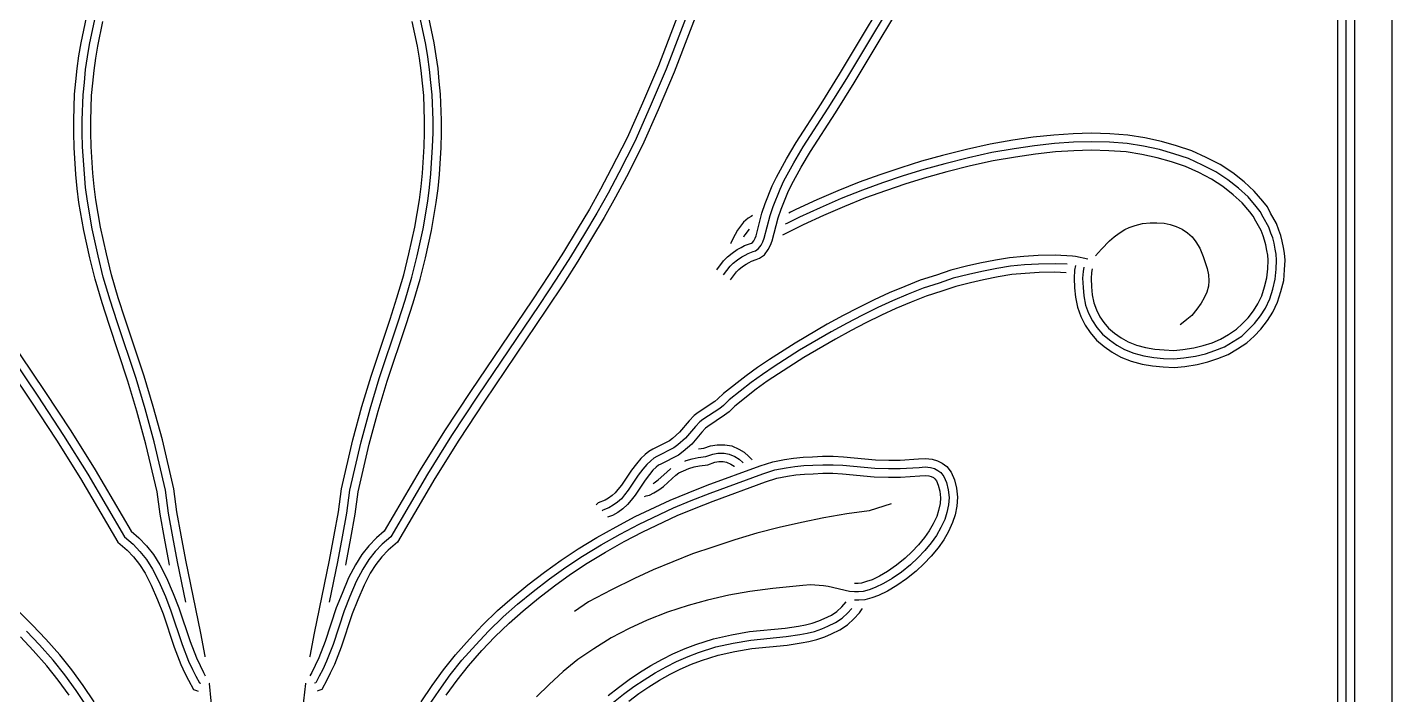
# Model space of a CAD drawing. Header units: millimetres. Extents: x 0 to 915, y 0 to 2130.
# Drawn here: x 403.2 to 725.1, y 962.2 to 1119.8 of the extents above; entities that cross this region are included whole.
import ezdxf

# ---------------------------------------------------------------- set-up
doc = ezdxf.new("R2010")
doc.units = ezdxf.units.MM
doc.layers.add('ENGRAVE', color=5, linetype='CONTINUOUS')

msp = doc.modelspace()

# ---------------------------------------------------------------- linework, layer by layer
at = {"layer": 'ENGRAVE'}
for points in [[(190.006, 1859.98), (725.144, 1859.98), (725.144, 754.361, -0.2196524), (190.006, 754.361)], [(198.806, 1850.55), (716.344, 1850.55), (716.344, 759.828, -0.2149113), (198.806, 759.828)], [(200.806, 1848.55), (714.344, 1848.55), (714.344, 761.122, -0.2138353), (200.806, 761.122)], [(202.806, 1846.55), (712.344, 1846.55), (712.344, 762.419, -0.2127538), (202.806, 762.419)]]:
    msp.add_lwpolyline(points, format="xyb", close=True, dxfattribs=at)
for points in [[(560.03, 1131.387), (552.127, 1110.716), (548.385, 1101.917), (544.751, 1093.741), (541.02, 1086.381), (538.495, 1081.633), (535.877, 1076.901), (532.948, 1072.052), (529.705, 1066.681), (526.371, 1061.428), (522.421, 1055.452), (507.776, 1033.79), (501.654, 1024.504), (495.931, 1015.307), (487.445, 1000.831), (485.585, 999.25), (483.822, 997.377), (482.18, 995.296), (480.653, 992.898), (479.053, 989.805), (477.488, 986.152), (476.135, 982.718), (473.489, 974.779), (472.007, 970.925), (471.133, 969.08), (470.34, 967.496), (469.928, 966.702)], [(561.914, 1130.713), (553.982, 1109.967), (550.219, 1101.12), (546.558, 1092.883), (542.795, 1085.459), (540.253, 1080.679), (537.609, 1075.9), (534.66, 1071.018), (531.406, 1065.628), (528.05, 1060.34), (524.083, 1054.34), (509.439, 1032.679), (503.338, 1023.425), (497.643, 1014.272), (488.999, 999.527), (486.965, 997.798), (485.338, 996.069), (483.812, 994.137), (482.389, 991.9), (480.863, 988.95), (479.338, 985.391), (478.016, 982.035), (475.372, 974.103), (473.846, 970.137), (472.931, 968.205), (472.117, 966.578), (471.304, 965.052), (470.999, 964.95)], [(563.798, 1130.039), (555.837, 1109.219), (552.053, 1100.322), (548.365, 1092.024), (544.57, 1084.537), (542.011, 1079.726), (539.34, 1074.898), (536.372, 1069.984), (533.106, 1064.576), (529.728, 1059.253), (525.746, 1053.229), (511.103, 1031.569), (505.022, 1022.346), (499.355, 1013.238), (490.553, 998.223), (488.345, 996.346), (486.854, 994.762), (485.445, 992.977), (484.124, 990.901), (482.673, 988.096), (481.188, 984.631), (479.896, 981.352), (477.255, 973.427), (475.686, 969.349), (474.729, 967.329), (473.894, 965.66), (472.693, 963.407), (471.985, 963.171), (471.631, 963.053)], [(565.907, 1062.557), (567.518, 1064.705), (568.409, 1065.596), (569.562, 1066.518), (570.752, 1067.351), (571.648, 1067.799), (572.483, 1068.277), (573.836, 1068.728), (574.066, 1068.82), (574.33, 1069.008), (574.646, 1069.43), (574.926, 1069.988), (575.159, 1070.609), (576.573, 1075.963), (577.323, 1078.215), (578.995, 1082.395), (579.962, 1084.436), (582.346, 1088.79), (584.62, 1092.614), (590.53, 1101.784), (594.885, 1108.773), (609.424, 1133.073)], [(567.507, 1061.357), (569.033, 1063.391), (569.744, 1064.103), (570.761, 1064.917), (571.778, 1065.628), (572.592, 1066.035), (573.304, 1066.442), (574.524, 1066.849), (575.033, 1067.052), (575.744, 1067.561), (576.355, 1068.374), (576.761, 1069.188), (577.067, 1070.001), (578.49, 1075.391), (579.202, 1077.527), (580.829, 1081.595), (581.744, 1083.527), (584.083, 1087.798), (586.321, 1091.561), (592.219, 1100.713), (596.592, 1107.73), (611.134, 1132.035)], [(569.107, 1060.157), (570.547, 1062.077), (571.08, 1062.61), (571.961, 1063.315), (572.805, 1063.905), (573.536, 1064.271), (574.124, 1064.607), (575.212, 1064.97), (575.999, 1065.285), (577.159, 1066.113), (578.063, 1067.318), (578.597, 1068.387), (578.975, 1069.393), (580.408, 1074.819), (581.081, 1076.838), (582.663, 1080.794), (583.527, 1082.618), (585.821, 1086.806), (588.021, 1090.507), (593.908, 1099.642), (598.299, 1106.688), (612.844, 1130.998)], [(436.789, 992.798), (436.698, 993.24), (435.575, 999.161), (434.548, 1004.81), (433.842, 1010.152), (431.229, 1021.41), (429.11, 1029.18), (426.99, 1036.245), (422.521, 1049.651), (420.884, 1054.768), (419.237, 1060.326), (418, 1065.377), (416.561, 1071.852), (415.427, 1078.453), (415.01, 1081.784), (414.7, 1085.098), (414.289, 1091.466), (414.185, 1094.886), (414.185, 1097.9), (414.392, 1104.003), (414.704, 1107.017), (415.012, 1110.102), (415.429, 1113.121), (415.949, 1116.137), (417.191, 1122.14)], [(440.635, 984.036), (438.66, 993.628), (437.541, 999.527), (436.524, 1005.12), (435.812, 1010.51), (433.168, 1021.9), (431.033, 1029.73), (428.897, 1036.849), (424.422, 1050.272), (422.795, 1055.357), (421.168, 1060.849), (419.948, 1065.832), (418.524, 1072.239), (417.406, 1078.747), (416.999, 1082.001), (416.694, 1085.256), (416.287, 1091.561), (416.185, 1094.917), (416.185, 1097.866), (416.389, 1103.866), (416.694, 1106.815), (416.999, 1109.866), (417.406, 1112.815), (417.914, 1115.764), (419.134, 1121.662)], [(445.225, 971.179), (445.206, 971.297), (444.181, 976.727), (440.622, 994.016), (439.507, 999.892), (438.501, 1005.43), (437.782, 1010.868), (435.108, 1022.389), (432.956, 1030.281), (430.804, 1037.452), (426.324, 1050.893), (424.707, 1055.946), (423.099, 1061.371), (421.896, 1066.287), (420.487, 1072.625), (419.384, 1079.041), (418.987, 1082.219), (418.688, 1085.413), (418.285, 1091.655), (418.185, 1094.947), (418.185, 1097.832), (418.385, 1103.729), (418.683, 1106.612), (418.985, 1109.629), (419.382, 1112.508), (419.879, 1115.391), (421.078, 1121.184)], [(469.925, 971.179), (469.944, 971.297), (470.969, 976.727), (474.528, 994.016), (475.643, 999.892), (476.649, 1005.43), (477.368, 1010.868), (480.042, 1022.389), (482.194, 1030.281), (484.346, 1037.452), (488.826, 1050.893), (490.443, 1055.946), (492.051, 1061.371), (493.254, 1066.287), (494.663, 1072.625), (495.766, 1079.041), (496.163, 1082.219), (496.462, 1085.413), (496.865, 1091.655), (496.965, 1094.947), (496.965, 1097.832), (496.765, 1103.729), (496.467, 1106.612), (496.165, 1109.629), (495.768, 1112.508), (495.271, 1115.391), (494.072, 1121.184)], [(474.515, 984.036), (476.49, 993.628), (477.609, 999.527), (478.626, 1005.12), (479.338, 1010.51), (481.982, 1021.9), (484.117, 1029.73), (486.253, 1036.849), (490.728, 1050.272), (492.355, 1055.357), (493.982, 1060.849), (495.202, 1065.832), (496.626, 1072.239), (497.744, 1078.747), (498.151, 1082.001), (498.456, 1085.256), (498.863, 1091.561), (498.965, 1094.917), (498.965, 1097.866), (498.761, 1103.866), (498.456, 1106.815), (498.151, 1109.866), (497.744, 1112.815), (497.236, 1115.764), (496.016, 1121.662)], [(478.361, 992.798), (478.452, 993.24), (479.575, 999.161), (480.602, 1004.81), (481.308, 1010.152), (483.921, 1021.41), (486.04, 1029.18), (488.16, 1036.245), (492.629, 1049.651), (494.266, 1054.768), (495.913, 1060.326), (497.15, 1065.377), (498.589, 1071.852), (499.723, 1078.453), (500.14, 1081.784), (500.45, 1085.098), (500.861, 1091.466), (500.965, 1094.886), (500.965, 1097.9), (500.758, 1104.003), (500.446, 1107.017), (500.138, 1110.102), (499.721, 1113.121), (499.201, 1116.137), (497.959, 1122.14)], [(650.563, 1063.58), (650.333, 1062.43), (650.216, 1060.559), (650.326, 1058.261), (650.543, 1056.087), (650.997, 1053.702), (651.804, 1051.511), (652.825, 1049.47), (653.963, 1047.763), (655.475, 1045.902), (657.315, 1044.406), (659.188, 1043.085), (661.216, 1041.958), (663.687, 1040.947), (666.235, 1040.282), (668.74, 1039.847), (671.209, 1039.632), (673.824, 1039.523), (676.351, 1039.743), (679.263, 1040.174), (681.758, 1040.825), (684.122, 1041.577), (686.575, 1042.581), (688.77, 1043.898), (690.981, 1045.335), (692.66, 1046.902), (694.298, 1048.54), (695.867, 1050.557), (697.099, 1052.573), (698.225, 1054.937), (698.992, 1057.457), (699.655, 1059.999), (699.876, 1062.545), (699.985, 1064.839), (699.868, 1066.475), (699.642, 1067.833), (699.32, 1069.335), (698.982, 1070.689), (698.541, 1071.9), (697.977, 1073.48), (696.58, 1075.951), (695.807, 1077.387), (694.761, 1078.782), (692.705, 1081.163), (690.331, 1083.32), (687.659, 1085.458), (684.644, 1087.396), (681.374, 1089.084), (677.971, 1090.679), (674.368, 1091.845), (670.815, 1092.89), (666.926, 1093.731), (662.923, 1094.363), (658.621, 1094.678), (654.252, 1094.782), (649.991, 1094.678), (645.435, 1094.367), (640.576, 1093.85), (635.732, 1093.129), (630.374, 1092.201), (624.806, 1090.964), (619.169, 1089.529), (614.235, 1088.193), (609.299, 1086.65), (604.376, 1085.009), (599.535, 1083.258), (594.498, 1081.202), (589.476, 1079.05), (584.541, 1076.788), (583.29, 1076.162), (582.886, 1075.961)], [(652.524, 1063.188), (652.321, 1062.171), (652.219, 1060.544), (652.321, 1058.408), (652.524, 1056.374), (652.931, 1054.239), (653.643, 1052.306), (654.558, 1050.476), (655.575, 1048.95), (656.897, 1047.323), (658.524, 1046.001), (660.253, 1044.781), (662.083, 1043.764), (664.321, 1042.849), (666.66, 1042.239), (668.999, 1041.832), (671.338, 1041.628), (673.778, 1041.527), (676.117, 1041.73), (678.863, 1042.137), (681.202, 1042.747), (683.439, 1043.459), (685.677, 1044.374), (687.711, 1045.595), (689.744, 1046.917), (691.27, 1048.34), (692.795, 1049.866), (694.219, 1051.696), (695.338, 1053.527), (696.355, 1055.662), (697.067, 1058.001), (697.677, 1060.34), (697.88, 1062.679), (697.982, 1064.815), (697.88, 1066.239), (697.677, 1067.459), (697.372, 1068.883), (697.067, 1070.103), (696.66, 1071.222), (696.151, 1072.645), (694.829, 1074.984), (694.117, 1076.306), (693.202, 1077.527), (691.27, 1079.764), (689.033, 1081.798), (686.49, 1083.832), (683.643, 1085.662), (680.49, 1087.289), (677.236, 1088.815), (673.778, 1089.933), (670.321, 1090.95), (666.558, 1091.764), (662.694, 1092.374), (658.524, 1092.679), (654.253, 1092.781), (650.083, 1092.679), (645.609, 1092.374), (640.829, 1091.866), (636.05, 1091.154), (630.761, 1090.239), (625.27, 1089.018), (619.677, 1087.595), (614.795, 1086.272), (609.914, 1084.747), (605.033, 1083.12), (600.253, 1081.391), (595.27, 1079.357), (590.287, 1077.222), (585.406, 1074.984), (582.439, 1073.501), (582.069, 1073.316)], [(654.485, 1062.795), (654.308, 1061.911), (654.222, 1060.529), (654.316, 1058.555), (654.505, 1056.661), (654.865, 1054.775), (655.481, 1053.102), (656.291, 1051.482), (657.187, 1050.138), (658.319, 1048.745), (659.733, 1047.596), (661.318, 1046.477), (662.951, 1045.57), (664.955, 1044.75), (667.084, 1044.195), (669.257, 1043.817), (671.466, 1043.625), (673.733, 1043.53), (675.884, 1043.717), (678.463, 1044.099), (680.646, 1044.669), (682.756, 1045.34), (684.778, 1046.168), (686.651, 1047.291), (688.508, 1048.498), (689.88, 1049.779), (691.293, 1051.192), (692.571, 1052.835), (693.577, 1054.481), (694.485, 1056.387), (695.141, 1058.545), (695.699, 1060.682), (695.884, 1062.813), (695.978, 1064.791), (695.892, 1066.002), (695.711, 1067.085), (695.423, 1068.43), (695.151, 1069.517), (694.778, 1070.544), (694.326, 1071.811), (693.078, 1074.018), (692.427, 1075.226), (691.643, 1076.272), (689.835, 1078.365), (687.734, 1080.276), (685.322, 1082.205), (682.641, 1083.929), (679.607, 1085.495), (676.501, 1086.951), (673.188, 1088.022), (669.827, 1089.011), (666.19, 1089.797), (662.464, 1090.386), (658.427, 1090.681), (654.254, 1090.78), (650.176, 1090.681), (645.783, 1090.381), (641.082, 1089.881), (636.367, 1089.179), (631.149, 1088.276), (625.734, 1087.072), (620.185, 1085.66), (615.355, 1084.352), (610.529, 1082.844), (605.689, 1081.231), (600.971, 1079.524), (596.042, 1077.512), (591.098, 1075.393), (586.27, 1073.18), (581.537, 1070.814), (581.389, 1070.74)], [(574.369, 1075.412), (573.99, 1075.179), (573.328, 1074.765), (572.236, 1073.809), (570.808, 1071.906), (569.682, 1069.878), (569.224, 1068.847), (569.148, 1068.657)], [(573.516, 1072.182), (572.49, 1070.815), (572.321, 1070.51), (572.191, 1070.277)], [(655.285, 1065.816), (656.694, 1067.459), (658.524, 1069.391), (659.643, 1070.306), (660.863, 1071.222), (662.185, 1072.035), (663.202, 1072.544), (664.626, 1073.052), (666.355, 1073.459), (668.185, 1073.662), (669.711, 1073.662), (671.439, 1073.561), (672.863, 1073.256), (674.287, 1072.747), (675.711, 1072.137), (676.931, 1071.323), (678.05, 1070.306), (678.965, 1069.188), (679.88, 1067.662), (680.694, 1065.73), (681.609, 1062.883), (681.914, 1061.357), (682.016, 1059.933), (681.914, 1058.713), (681.507, 1057.289), (680.897, 1055.967), (680.185, 1054.645), (679.168, 1053.222), (677.948, 1051.798), (676.829, 1050.781), (675.528, 1049.805), (675.202, 1049.561)], [(653.452, 1065.042), (650.559, 1065.661), (649.793, 1065.789), (645.737, 1066.003), (641.759, 1065.898), (638.336, 1065.691), (634.988, 1065.377), (631.631, 1064.852), (628.006, 1064.127), (624.801, 1063.403), (621.145, 1062.463), (617.73, 1061.325), (613.911, 1060.086), (610.277, 1058.633), (606.561, 1057.084), (603.051, 1055.433), (599.246, 1053.581), (595.75, 1051.731), (591.953, 1049.678), (584.361, 1045.267), (578.309, 1041.369), (575.514, 1039.506), (572.808, 1037.528), (567.5, 1033.365), (566.181, 1032.046), (565.422, 1031.455), (561.49, 1028.834), (560.578, 1028.183), (559.395, 1026.882), (557.126, 1024.217), (555.448, 1022.726), (554.741, 1022.176), (550.8, 1020.206), (549.875, 1019.677), (549.006, 1018.932), (547.958, 1018.001), (546.93, 1016.744), (545.747, 1015.238), (543.419, 1011.695), (542.554, 1010.638), (541.94, 1009.849), (541.248, 1009.234), (540.384, 1008.629), (539.597, 1008.157), (537.936, 1007.564), (537.415, 1007.043)], [(648.588, 1063.85), (645.711, 1064.001), (641.846, 1063.9), (638.49, 1063.696), (635.236, 1063.391), (631.982, 1062.883), (628.422, 1062.171), (625.27, 1061.459), (621.711, 1060.544), (618.355, 1059.425), (614.592, 1058.205), (611.033, 1056.781), (607.372, 1055.256), (603.914, 1053.628), (600.151, 1051.798), (596.694, 1049.967), (592.931, 1047.933), (585.406, 1043.561), (579.406, 1039.696), (576.66, 1037.866), (574.016, 1035.933), (568.829, 1031.866), (567.507, 1030.544), (566.592, 1029.832), (562.626, 1027.188), (561.914, 1026.679), (560.897, 1025.561), (558.558, 1022.815), (556.728, 1021.188), (555.812, 1020.476), (551.744, 1018.442), (551.033, 1018.035), (550.321, 1017.425), (549.406, 1016.611), (548.49, 1015.493), (547.372, 1014.069), (545.033, 1010.51), (544.117, 1009.391), (543.406, 1008.476), (542.49, 1007.662), (541.473, 1006.95), (540.456, 1006.34), (539.033, 1005.832), (538.829, 1005.628)], [(648.304, 1061.862), (645.684, 1062), (641.933, 1061.901), (638.644, 1061.702), (635.484, 1061.406), (632.332, 1060.913), (628.839, 1060.214), (625.739, 1059.515), (622.277, 1058.624), (618.979, 1057.525), (615.273, 1056.323), (611.789, 1054.929), (608.182, 1053.427), (604.777, 1051.824), (601.057, 1050.014), (597.637, 1048.204), (593.909, 1046.189), (586.45, 1041.854), (580.502, 1038.023), (577.805, 1036.225), (575.223, 1034.339), (570.158, 1030.366), (568.833, 1029.041), (567.762, 1028.208), (563.762, 1025.542), (563.25, 1025.176), (562.399, 1024.239), (559.991, 1021.412), (558.007, 1019.649), (556.884, 1018.776), (552.689, 1016.678), (552.19, 1016.393), (551.636, 1015.918), (550.853, 1015.222), (550.051, 1014.242), (548.997, 1012.9), (546.647, 1009.324), (545.681, 1008.144), (544.871, 1007.103), (543.732, 1006.09), (542.563, 1005.272), (541.316, 1004.523), (540.145, 1004.116)], [(389.404, 1053.229), (404.047, 1031.569), (410.128, 1022.346), (415.795, 1013.238), (424.597, 998.223), (426.805, 996.346), (428.296, 994.762), (429.705, 992.977), (431.026, 990.901), (432.477, 988.096), (433.962, 984.631), (435.254, 981.352), (437.895, 973.427), (439.464, 969.349), (440.421, 967.329), (441.256, 965.66), (442.457, 963.407), (443.165, 963.171), (443.519, 963.053)], [(391.067, 1054.34), (405.711, 1032.679), (411.812, 1023.425), (417.507, 1014.272), (426.151, 999.527), (428.185, 997.798), (429.812, 996.069), (431.338, 994.137), (432.761, 991.9), (434.287, 988.95), (435.812, 985.391), (437.134, 982.035), (439.778, 974.103), (441.304, 970.137), (442.219, 968.205), (443.033, 966.578), (443.846, 965.052), (444.151, 964.95)], [(392.729, 1055.452), (407.374, 1033.79), (413.496, 1024.504), (419.219, 1015.307), (427.705, 1000.831), (429.565, 999.25), (431.328, 997.377), (432.97, 995.296), (434.497, 992.898), (436.097, 989.805), (437.662, 986.152), (439.015, 982.718), (441.661, 974.779), (443.143, 970.925), (444.017, 969.08), (444.81, 967.496), (445.222, 966.702)], [(561.627, 1020.264), (562.869, 1020.402), (564.444, 1020.993), (566.02, 1021.256), (567.774, 1021.256), (569.423, 1020.981), (571.088, 1020.213), (572.357, 1019.451), (573.456, 1018.474), (574.079, 1017.852), (574.184, 1017.676)], [(496.168, 960.547), (498.749, 964.367), (501.438, 968.091), (504.247, 971.628), (507.555, 975.35), (510.657, 978.658), (514.184, 982.081), (517.597, 985.08), (521.311, 988.175), (525.236, 991.171), (529.153, 993.954), (533.18, 996.639), (537.614, 999.32), (542.143, 1001.893), (546.682, 1004.266), (554.898, 1008.168), (559.137, 1009.926), (563.648, 1011.669), (576.109, 1016.265), (579.112, 1017.231), (581.916, 1017.77), (584.044, 1018.089), (586.28, 1018.302), (588.467, 1018.406), (590.854, 1018.51), (593.381, 1018.51), (595.814, 1018.404), (603.328, 1017.693), (606.488, 1017.595), (609.134, 1017.595), (613.537, 1017.895), (615.112, 1018.007), (616.726, 1017.873), (618.003, 1017.447), (619.084, 1016.906), (620.161, 1016.137), (621.21, 1014.789), (621.99, 1012.968), (622.465, 1010.952), (622.7, 1008.833), (622.579, 1006.775), (622.119, 1004.706), (621.544, 1002.865), (620.541, 1000.748), (619.441, 998.766), (618.112, 996.884), (616.497, 994.946), (614.786, 993.129), (612.959, 991.409), (610.702, 989.582), (608.349, 987.977), (606.181, 986.676), (604.07, 985.677), (602.492, 985.113), (600.825, 984.637), (599.428, 984.51), (598.422, 984.51)], [(548.845, 1009.045), (549.231, 1009.142), (550.002, 1009.335), (551.081, 1009.874), (552.267, 1010.586), (553.334, 1011.416), (555.417, 1013.29), (556.278, 1014.056), (556.961, 1014.587), (558.049, 1015.089), (559.331, 1015.638), (560.568, 1015.992), (561.828, 1016.262), (563.806, 1016.482), (565.485, 1017.111), (566.351, 1017.256), (567.443, 1017.256), (568.235, 1017.124), (569.215, 1016.671), (569.979, 1016.213), (570.049, 1016.151)], [(558.347, 1017.393), (558.66, 1017.527), (560.083, 1017.933), (561.507, 1018.239), (563.338, 1018.442), (564.965, 1019.052), (566.185, 1019.256), (567.609, 1019.256), (568.829, 1019.052), (570.151, 1018.442), (571.168, 1017.832), (572.083, 1017.018), (572.169, 1016.933)], [(497.846, 959.459), (500.389, 963.222), (503.033, 966.883), (505.778, 970.34), (509.033, 974.001), (512.083, 977.256), (515.541, 980.611), (518.897, 983.561), (522.558, 986.611), (526.422, 989.561), (530.287, 992.306), (534.253, 994.95), (538.626, 997.595), (543.1, 1000.137), (547.575, 1002.476), (555.711, 1006.34), (559.88, 1008.069), (564.355, 1009.798), (576.761, 1014.374), (579.609, 1015.289), (582.253, 1015.798), (584.287, 1016.103), (586.422, 1016.306), (588.558, 1016.408), (590.897, 1016.51), (593.338, 1016.51), (595.677, 1016.408), (603.202, 1015.696), (606.456, 1015.595), (609.202, 1015.595), (613.677, 1015.9), (615.1, 1016.001), (616.321, 1015.9), (617.236, 1015.595), (618.05, 1015.188), (618.761, 1014.679), (619.473, 1013.764), (620.083, 1012.34), (620.49, 1010.611), (620.694, 1008.781), (620.592, 1007.052), (620.185, 1005.222), (619.677, 1003.595), (618.761, 1001.662), (617.744, 999.832), (616.524, 998.103), (614.999, 996.272), (613.372, 994.544), (611.643, 992.917), (609.507, 991.188), (607.27, 989.662), (605.236, 988.442), (603.304, 987.527), (601.88, 987.018), (600.456, 986.611), (599.338, 986.51), (598.422, 986.51), (597.202, 986.611), (592.219, 987.73), (591.1, 987.933), (588.05, 988.137), (586.219, 988.035), (579.1, 987.323), (573.711, 986.611), (568.728, 985.696), (563.744, 984.578), (559.168, 983.256), (554.287, 981.73), (549.507, 979.798), (545.236, 977.866), (540.965, 975.628), (536.897, 973.086), (533.134, 970.544), (529.677, 967.696), (526.321, 964.645), (523.372, 961.696)], [(502.028, 962.076), (504.627, 965.675), (507.31, 969.053), (510.51, 972.653), (513.51, 975.853), (516.899, 979.142), (520.198, 982.041), (523.805, 985.048), (527.609, 987.95), (531.421, 990.659), (535.326, 993.262), (539.637, 995.869), (544.058, 998.381), (548.468, 1000.686), (556.523, 1004.512), (560.624, 1006.212), (565.061, 1007.927), (577.414, 1012.483), (580.106, 1013.348), (582.59, 1013.826), (584.53, 1014.117), (586.565, 1014.311), (588.649, 1014.41), (590.94, 1014.51), (593.294, 1014.51), (595.539, 1014.412), (603.077, 1013.699), (606.425, 1013.595), (609.27, 1013.595), (613.816, 1013.904), (615.089, 1013.995), (615.916, 1013.926), (616.469, 1013.742), (617.015, 1013.469), (617.362, 1013.221), (617.736, 1012.739), (618.177, 1011.713), (618.516, 1010.271), (618.687, 1008.729), (618.605, 1007.33), (618.251, 1005.738), (617.809, 1004.324), (616.982, 1002.577), (616.048, 1000.897), (614.936, 999.322), (613.501, 997.599), (611.957, 995.959), (610.326, 994.424), (608.313, 992.794), (606.191, 991.347), (604.291, 990.207), (602.538, 989.377), (601.268, 988.923), (600.088, 988.586), (599.247, 988.51), (598.422, 988.51)], [(550.895, 1012.095), (551.134, 1012.239), (552.05, 1012.95), (554.083, 1014.781), (555.048, 1015.633)], [(607.067, 1007.256), (601.88, 1005.628), (596.592, 1004.917), (591.202, 1004.001), (585.914, 1002.883), (580.626, 1001.662), (575.338, 1000.34), (570.151, 998.815), (564.965, 997.086), (560.185, 995.459), (555.507, 993.628), (550.931, 991.696), (546.456, 989.662), (541.067, 987.018), (535.677, 984.171), (532.321, 981.832)], [(418.982, 960.547), (416.401, 964.367), (413.712, 968.091), (410.903, 971.628), (407.595, 975.35), (404.493, 978.658), (400.966, 982.081)], [(540.281, 962.003), (542.698, 963.894), (545.199, 965.77), (547.701, 967.438), (550.323, 969.116), (553.06, 970.59), (555.569, 971.844), (558.41, 973.107), (560.948, 974.059), (565.147, 975.424), (569.356, 976.371), (573.648, 977.104), (582.001, 977.918), (585.179, 978.415), (586.833, 978.707), (588.401, 979.076), (589.966, 979.628), (591.276, 980.189), (592.942, 981.023), (594.233, 981.883), (595.38, 982.942), (596.47, 984.126)], [(541.575, 960.476), (543.914, 962.306), (546.355, 964.137), (548.795, 965.764), (551.338, 967.391), (553.982, 968.815), (556.422, 970.035), (559.168, 971.256), (561.609, 972.171), (565.677, 973.493), (569.744, 974.408), (573.914, 975.12), (582.253, 975.933), (585.507, 976.442), (587.236, 976.747), (588.965, 977.154), (590.694, 977.764), (592.117, 978.374), (593.948, 979.289), (595.473, 980.306), (596.795, 981.527), (597.711, 982.518), (597.803, 982.619)], [(545.13, 960.719), (547.51, 962.504), (549.889, 964.09), (552.352, 965.666), (554.903, 967.04), (557.276, 968.226), (559.926, 969.404), (562.269, 970.282), (566.206, 971.562), (570.133, 972.445), (574.18, 973.136), (582.505, 973.949), (585.835, 974.469), (587.639, 974.787), (589.528, 975.232), (591.421, 975.9), (592.959, 976.559), (594.954, 977.556), (596.714, 978.73), (598.211, 980.111), (599.57, 981.584), (600.051, 982.258), (600.288, 982.59)], [(413.122, 962.076), (410.523, 965.675), (407.84, 969.053), (404.64, 972.653), (401.64, 975.853)], [(417.304, 959.459), (414.761, 963.222), (412.117, 966.883), (409.372, 970.34), (406.117, 974.001), (403.067, 977.256)], [(447.47, 942.699), (447.27, 945.994), (447.27, 952.301), (447.062, 955.635), (446.651, 960.77), (446.186, 964.873), (446.177, 964.956)], [(467.68, 942.699), (467.88, 945.994), (467.88, 952.301), (468.088, 955.635), (468.499, 960.77), (468.964, 964.873), (468.973, 964.956)]]:
    msp.add_lwpolyline(points, dxfattribs=at)

doc.saveas('drawing.dxf')
